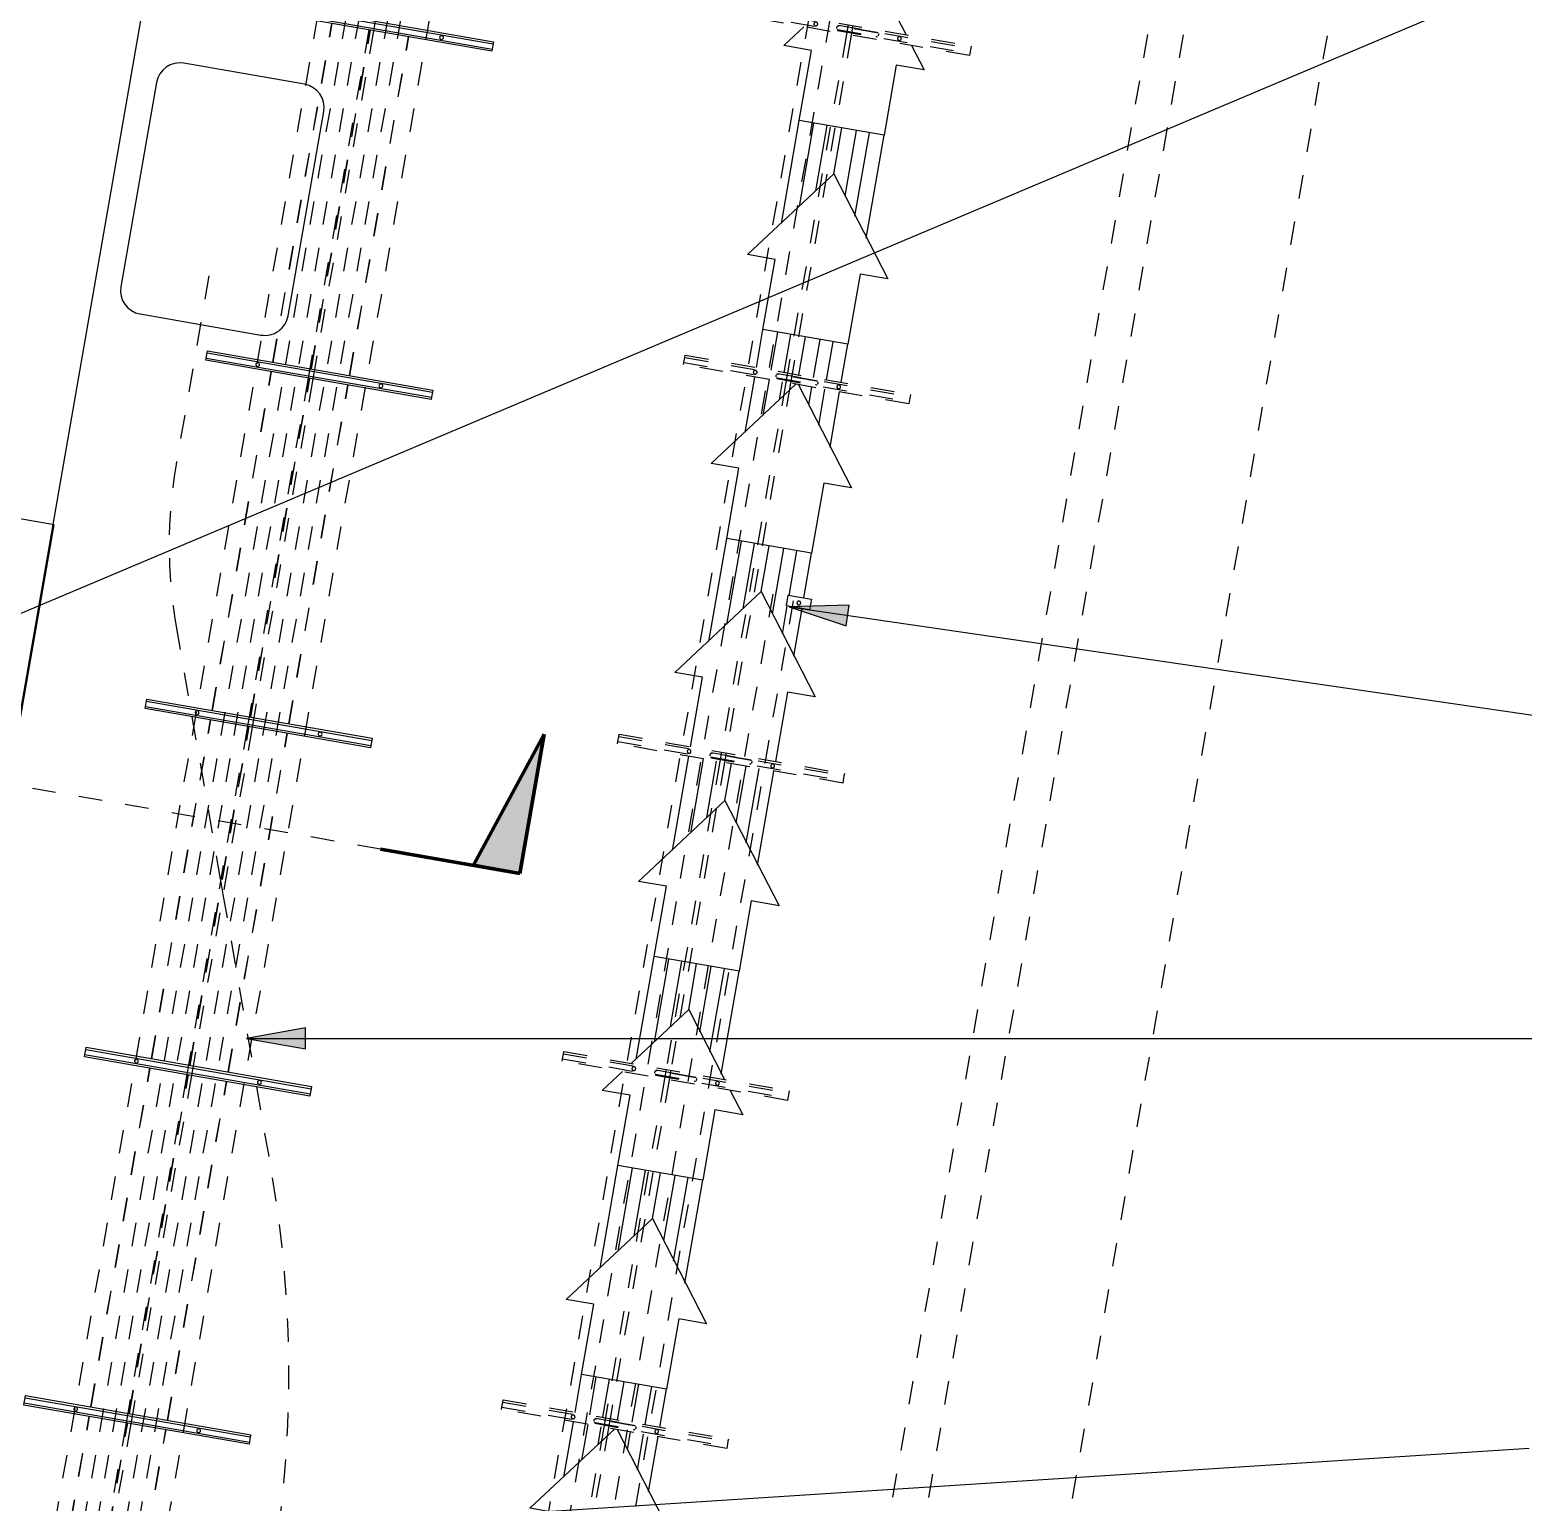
# Model space of a CAD drawing. Header units: metres. Extents: x 2 to 65, y 3 to 557.
# Drawn here: x 47.93 to 54.26, y 516.1 to 522.35 of the extents above; entities that cross this region are included whole.
import ezdxf

# ---------------------------------------------------------------- set-up
doc = ezdxf.new("R2010")
doc.units = ezdxf.units.M
for name, pattern in [('Dash - Tight', [0.0045, 0.003, -0.0015]), ('Dashed', [0.0075, 0.005, -0.0025]), ('Dot_Section Line', [0.02, 0, -0.02]), ('JacobsDash', [0.0045, 0.003, -0.0015])]:
    doc.linetypes.add(name, pattern=pattern)
doc.layers.get('Defpoints').update_dxf_attribs({"color": 41})
for name, color, linetype, lineweight in [('A-ANNO-DIMS', 7, 'Continuous', 9), ('A-DETL', 7, 'Continuous', 13), ('A-GENM', 7, 'Continuous', 35), ('G-ANNO-TEXT', 7, 'Continuous', 9), ('S-BEAM', 7, 'Continuous', 50), ('S-BEAM-HDLN', 7, 'JacobsDash', 18)]:
    doc.layers.add(name, color=color, linetype=linetype, lineweight=lineweight)
doc.layers.add('G-ANNO-SYMB', color=7, linetype='Continuous', lineweight=35, true_color=0x0080ff)
doc.styles.add('Arial Narrow_5', font='ARIALN.TTF', dxfattribs={"height": 0.25})
doc.dimstyles.new('Dimension_Standard_O__mm__2', dxfattribs={"dimscale": 0.3048, "dimtxt": 0.255858, "dimasz": 0.82021, "dimexe": 0.787402, "dimexo": 0.492126, "dimgap": 0.492126, "dimtad": 1, "dimdec": 0, "dimlfac": 1000, "dimzin": 0, "dimdsep": 46, "dimtxsty": 'Arial Narrow_5', "dimsah": 1, "dimcen": 0.09, "dimaunit": 1, "dimadec": 4, "dimazin": 0, "dimtfac": 1, "dimtdec": 4, "dimtix": 1, "dimtmove": 2, "dimatfit": 3, "dimfxl": 1, "dimtvp": 1, "dimtfill": 1, "dimtolj": 1, "dimtzin": 0, "dimlwd": 18, "dimlwe": 18, "dimarcsym": 2})

# ---------------------------------------------------------------- blocks, each defined once
blk = doc.blocks.new('T2DPAA-T2D-C3S-SD-M2D-100010_250_dwg-40816791-DRG-2873251 - SERVICE SUPPORT GENERAL ARRANGEMENT PLAN')
at = {"color": 252, "lineweight": 18, "true_color": 0x888888}
for p, q in [((56.0195, -626.1723), (56.4607, -626.1334)), ((55.4013, -626.2268), (55.5642, -626.2124)), ((56.1091, -626.2279), (56.4662, -626.1964)), ((54.2264, -626.3303), (54.6676, -626.2914)), ((55.1229, -626.2513), (55.3605, -626.2304)), ((55.4068, -626.2898), (55.5697, -626.2755)), ((56.191, -626.2772), (56.4712, -626.2525)), ((57.1772, -626.2538), (56.929, -626.4778)), ((54.316, -626.386), (54.6732, -626.3545)), ((55.2125, -626.3069), (55.366, -626.2934)), ((55.2945, -626.3562), (55.3709, -626.3494)), ((55.4117, -626.3458), (55.5747, -626.3315)), ((53.3299, -626.4093), (53.7336, -626.3738)), ((54.398, -626.4352), (54.6781, -626.4105)), ((55.4172, -626.4089), (55.5802, -626.3945)), ((56.2022, -626.4032), (56.4823, -626.3785)), ((52.4334, -626.4884), (52.8746, -626.4495)), ((53.4195, -626.465), (53.7391, -626.4368)), ((55.3056, -626.4822), (55.3819, -626.4755)), ((55.4227, -626.4719), (55.5858, -626.4575)), ((56.1301, -626.466), (56.4872, -626.4346)), ((51.5368, -626.5674), (51.9781, -626.5285)), ((52.523, -626.544), (52.8801, -626.5125)), ((53.5015, -626.5142), (53.744, -626.4928)), ((54.4091, -626.5613), (54.6892, -626.5366)), ((55.2335, -626.5451), (55.3868, -626.5315)), ((55.4276, -626.5279), (55.5907, -626.5136)), ((56.0516, -626.5365), (56.4928, -626.4976)), ((50.9187, -626.6219), (51.0815, -626.6075)), ((51.6264, -626.623), (51.9836, -626.5915)), ((52.6049, -626.5932), (52.8851, -626.5685)), ((54.5026, -626.6095), (54.6942, -626.5926)), ((55.155, -626.6155), (55.3923, -626.5946)), ((55.4332, -626.591), (55.5963, -626.5766)), ((50.6403, -626.6464), (50.8778, -626.6255)), ((50.9242, -626.6849), (51.0871, -626.6705)), ((51.7084, -626.6722), (51.9886, -626.6476)), ((52.6945, -626.6489), (52.4464, -626.8728)), ((53.5126, -626.6403), (53.755, -626.6189)), ((54.337, -626.6241), (54.4577, -626.6134)), ((54.5081, -626.6725), (54.6997, -626.6556)), ((50.7299, -626.702), (50.8833, -626.6885)), ((50.9291, -626.7409), (51.092, -626.7266)), ((52.6161, -626.7193), (52.8962, -626.6946)), ((53.4405, -626.7031), (53.7599, -626.6749)), ((54.2585, -626.6945), (54.4632, -626.6765)), ((50.8119, -626.7513), (50.8882, -626.7445)), ((50.9346, -626.804), (51.0976, -626.7896)), ((51.7195, -626.7983), (51.9997, -626.7736)), ((52.544, -626.7821), (52.9011, -626.7506)), ((53.362, -626.7735), (53.7655, -626.738)), ((50.9401, -626.867), (51.1031, -626.8526)), ((51.6474, -626.8611), (52.0046, -626.8296)), ((52.4655, -626.8526), (52.9067, -626.8137)), ((50.823, -626.8773), (50.8993, -626.8706)), ((50.945, -626.923), (51.1081, -626.9087)), ((51.5689, -626.9316), (52.0102, -626.8927)), ((50.7509, -626.9401), (50.9042, -626.9266)), ((50.9505, -626.9861), (51.1136, -626.9717)), ((50.6724, -627.0106), (50.9097, -626.9897))]:
    blk.add_line(p, q, dxfattribs=at)
at = {"color": 252, "lineweight": 18, "true_color": 0x888888, "flags": 128}
blk.add_lwpolyline([(53.9913, -623.5186), (53.9129, -622.622), (53.0163, -622.7004), (53.0948, -623.597)], close=True, dxfattribs=at)
for points in [[(56.8908, -626.5122), (56.8045, -626.5901), (56.794, -626.471), (56.4929, -626.4976), (56.4608, -626.1334), (56.7619, -626.1069), (56.7514, -625.9878), (56.8504, -626.0496)], [(56.2806, -626.3328), (55.908, -626.6691), (55.8975, -626.5501), (55.5963, -626.5766), (55.5642, -626.2124), (55.8654, -626.1859), (55.8549, -626.0668), (56.2806, -626.3328), (56.4767, -626.3155)], [(55.3769, -626.4183), (55.0115, -626.7481), (55.001, -626.6291), (54.6998, -626.6556), (54.6677, -626.2914), (54.9689, -626.2649), (54.9584, -626.1458), (55.3759, -626.4067)], [(53.7744, -626.3702), (54.0723, -626.3439), (54.0618, -626.2249), (54.4876, -626.4908), (54.6837, -626.4735)], [(53.5911, -626.5698), (53.2184, -626.9062), (53.2079, -626.7871), (52.9068, -626.8137), (52.8747, -626.4495), (53.1758, -626.4229), (53.1653, -626.3039), (53.5911, -626.5698), (53.7495, -626.5559)], [(52.4082, -626.9073), (52.3219, -626.9852), (52.3114, -626.8661), (52.0102, -626.8927), (51.9781, -626.5285), (52.2793, -626.5019), (52.2688, -626.3829), (52.3677, -626.4447)], [(51.798, -626.7279), (51.4254, -627.0642), (51.4149, -626.9451), (51.1137, -626.9717), (51.0816, -626.6075), (51.3828, -626.581), (51.3723, -626.4619), (51.798, -626.7279), (51.9941, -626.7106)], [(52.4113, -626.4719), (52.6945, -626.6489), (52.8906, -626.6316)], [(50.8943, -626.8134), (50.5288, -627.1432), (50.5183, -627.0242), (50.2172, -627.0507), (50.1851, -626.6865), (50.4862, -626.66), (50.4758, -626.5409), (50.8933, -626.8017)], [(54.4876, -626.4908), (54.1149, -626.8272), (54.1044, -626.7081), (53.8063, -626.7344)]]:
    blk.add_lwpolyline(points, dxfattribs=at)
blk = doc.blocks.new('T2DPAA-T2D-PWC-SD-M2D-100001_ProposedDrainage_rvt-1-DRG-2873251 - SERVICE SUPPORT GENERAL ARRANGEMENT PLAN')
at = {"color": 252, "lineweight": 18, "true_color": 0x888888, "rotation": 75.11694444444437}
blk.add_blockref('T2DPAA-T2D-C3S-SD-M2D-100010_250_dwg-40816791-DRG-2873251 - SERVICE SUPPORT GENERAL ARRANGEMENT PLAN', (-1731.0833, 628.2185), dxfattribs=at)
blk = doc.blocks.new('T2DPAA-T2D-C3S-TT-XRF-100101_dwg-40805445-DRG-2873251 - SERVICE SUPPORT GENERAL ARRANGEMENT PLAN')
at = {"color": 191, "linetype": 'Dashed', "lineweight": 18, "true_color": 0xbf7fff}
for p, q in [((-233.6, -616.5299), (-232.1465, -616.4029)), ((-233.5999, -616.5309), (-232.1464, -616.4038)), ((-235.0943, -616.6605), (-233.6408, -616.5335)), ((-235.0942, -616.6615), (-233.6407, -616.5344)), ((-233.5856, -616.6943), (-232.1321, -616.5672)), ((-233.5855, -616.6952), (-232.132, -616.5682)), ((-236.5886, -616.7911), (-235.1351, -616.6641)), ((-236.5885, -616.7922), (-235.135, -616.6651)), ((-235.0799, -616.8249), (-233.6264, -616.6978)), ((-235.0798, -616.8259), (-233.6263, -616.6988)), ((-233.5712, -616.8586), (-232.1177, -616.7316)), ((-233.5711, -616.8596), (-232.1177, -616.7325)), ((-238.0829, -616.9217), (-236.6294, -616.7947)), ((-238.0828, -616.9229), (-236.6293, -616.7958)), ((-236.5742, -616.9555), (-235.1207, -616.8284)), ((-236.5741, -616.9566), (-235.1206, -616.8295)), ((-235.0655, -616.9892), (-233.6121, -616.8622)), ((-235.0654, -616.9903), (-233.612, -616.8632)), ((-239.5772, -617.0523), (-238.1237, -616.9253)), ((-239.5771, -617.0535), (-238.1236, -616.9264)), ((-238.0685, -617.0861), (-236.615, -616.959)), ((-238.0684, -617.0872), (-236.6149, -616.9601)), ((-236.5598, -617.1198), (-235.1064, -616.9928)), ((-236.5597, -617.1209), (-235.1063, -616.9939)), ((-239.5628, -617.2167), (-238.1093, -617.0896)), ((-239.5627, -617.2179), (-238.1092, -617.0908)), ((-238.0541, -617.2505), (-236.6007, -617.1234)), ((-238.054, -617.2516), (-236.6006, -617.1245)), ((-239.5484, -617.3811), (-238.095, -617.254)), ((-239.5483, -617.3823), (-238.0949, -617.2552))]:
    blk.add_line(p, q, dxfattribs=at)
blk = doc.blocks.new('T2DPAA-T2D-PWC-TT-M2D-100010_ProposedITS_rvt-1-DRG-2873251 - SERVICE SUPPORT GENERAL ARRANGEMENT PLAN')
at = {"color": 191, "linetype": 'Dashed', "lineweight": 18, "true_color": 0xbf7fff, "rotation": 75.11694444444437}
blk.add_blockref('T2DPAA-T2D-C3S-TT-XRF-100101_dwg-40805445-DRG-2873251 - SERVICE SUPPORT GENERAL ARRANGEMENT PLAN', (-1649.5339, 905.0565), dxfattribs=at)
blk = doc.blocks.new('T2DPAA-T2D-C3S-TF-XRF-100102_dwg-40805790-DRG-2873251 - SERVICE SUPPORT GENERAL ARRANGEMENT PLAN')
at = {"lineweight": 18}
for p, q in [((39.8468, -690.9622), (38.9702, -691.0389)), ((40.0005, -691.5711), (39.9551, -691.0531)), ((38.8793, -691.1472), (38.9246, -691.6653)), ((39.0329, -691.7562), (39.9096, -691.6795))]:
    blk.add_line(p, q, dxfattribs=at)
at = {"color": 1, "linetype": 'Dash - Tight', "lineweight": 18, "true_color": 0xff0000}
for p, q in [((39.1106, -691.388), (38.3017, -691.4588)), ((37.6375, -691.6354), (37.3237, -691.7803)), ((37.2842, -691.7986), (36.6434, -692.0944)), ((36.5887, -692.1197), (35.8765, -692.4486)), ((36.6431, -692.0946), (36.589, -692.1196)), ((35.8369, -692.4668), (35.5048, -692.6202))]:
    blk.add_line(p, q, dxfattribs=at)
at = {"lineweight": 18}
for centre, start, end in [((39.8555, -691.0618), 5.00012, 95.00012), ((38.9789, -691.1385), 95.00012, 185.00012), ((39.9008, -691.5798), 275.00012, 5.00012), ((39.0242, -691.6565), 185.00012, 275.00012)]:
    blk.add_arc(centre, 0.1, start, end, dxfattribs=at)
at = {"color": 1, "linetype": 'Dash - Tight', "lineweight": 18, "true_color": 0xff0000}
for centre, radius, start, end in [((38.476, -693.4512), 2, 95.00012, 114.78598), ((33.4087, -688.0808), 5, 275, 294.78598)]:
    blk.add_arc(centre, radius, start, end, dxfattribs=at)
blk = doc.blocks.new('T2DPAA-T2D-PWC-TF-M2D-100101_TrafficSigDesign_rvt-1-DRG-2873251 - SERVICE SUPPORT GENERAL ARRANGEMENT PLAN')
at = {"color": 1, "linetype": 'Dash - Tight', "lineweight": 18, "true_color": 0xff0000, "rotation": 75.11694444444437}
blk.add_blockref('T2DPAA-T2D-C3S-TF-XRF-100102_dwg-40805790-DRG-2873251 - SERVICE SUPPORT GENERAL ARRANGEMENT PLAN', (-1792.1969, 661.0881), dxfattribs=at)
blk = doc.blocks.new('11_GEN_BR08_Type 3 Conduits_Support - 11_Type 2_6x100 Conduits-8968841-DRG-2873251 - SERVICE SUPPORT GENERAL ARRANGEMENT PLAN')
at = {"layer": 'A-GENM', "lineweight": 9}
for p, q in [((-0.485, 0.011), (-0.485, 0.0205)), ((-0.485, 0.0205), (0.485, 0.0205)), ((-0.485, -0.011), (-0.485, 0.011)), ((0.485, 0.011), (-0.485, 0.011)), ((0.485, 0.0205), (0.485, 0.011)), ((0.485, 0.011), (0.485, -0.011)), ((-0.485, -0.0205), (-0.485, -0.011)), ((0.485, -0.011), (-0.485, -0.011)), ((0.485, -0.0205), (-0.485, -0.0205)), ((0.485, -0.011), (0.485, -0.0205))]:
    blk.add_line(p, q, dxfattribs=at)
for centre, start, end in [((-0.265, 0), 90, 270), ((-0.265, 0), 270, 90), ((0.265, 0), 90, 270), ((0.265, 0), 270, 90)]:
    blk.add_arc(centre, 0.008, start, end, dxfattribs=at)
blk = doc.blocks.new('11_GEN_BR08_Lighting Hanger - 11_GEN_1x100 Lighting with Lumainaire-8895538-DRG-2873251 - SERVICE SUPPORT GENERAL ARRANGEMENT PLAN')
at = {"layer": 'A-GENM', "linetype": 'JacobsDash', "lineweight": 9}
for p, q in [((-0.025, -0.05), (-0.025, 0.05)), ((-0.025, 0.05), (0.02, 0.05)), ((0.02, 0.05), (0.02, -0.05)), ((0.02, -0.05), (-0.025, -0.05))]:
    blk.add_line(p, q, dxfattribs=at)
for start, end in [(90, 270), (270, 90)]:
    blk.add_arc((0, 0), 0.008, start, end, dxfattribs=at)
blk = doc.blocks.new('11_GEN_BR08_Utilities_Support - 11_GEN_8x100 COMMS-9336839-DRG-2873251 - SERVICE SUPPORT GENERAL ARRANGEMENT PLAN')
at = {"layer": 'A-GENM', "linetype": 'JacobsDash', "lineweight": 9}
for p, q in [((-0.485, 0.011), (-0.485, 0.0205)), ((-0.485, 0.0205), (0.485, 0.0205)), ((-0.485, -0.011), (-0.485, 0.011)), ((-0.485, 0.011), (0.485, 0.011)), ((0.485, 0.0205), (0.485, 0.011)), ((0.485, 0.011), (0.485, -0.011)), ((-0.485, -0.0205), (-0.485, -0.011)), ((-0.485, -0.011), (0.485, -0.011)), ((0.485, -0.0205), (-0.485, -0.0205)), ((0.485, -0.011), (0.485, -0.0205))]:
    blk.add_line(p, q, dxfattribs=at)
at = {"layer": 'A-GENM', "linetype": 'JacobsDash', "lineweight": 9, "flags": 128}
for points in [[(0.083, 0.008), (0.0829, 0.008), (0.0827, 0.008), (0.0824, 0.008), (0.0819, 0.008), (0.0813, 0.008), (0.0806, 0.008), (0.0798, 0.008), (0.0788, 0.008), (0.0777, 0.008), (0.0764, 0.008), (0.0751, 0.008), (0.0736, 0.008), (0.072, 0.008), (0.0703, 0.008), (0.0685, 0.008), (0.0666, 0.008), (0.0645, 0.008), (0.0624, 0.008), (0.0602, 0.008), (0.0578, 0.008), (0.0554, 0.008), (0.0529, 0.008), (0.0503, 0.008), (0.0476, 0.008), (0.0448, 0.008), (0.042, 0.008), (0.0391, 0.008), (0.0362, 0.008), (0.0331, 0.008), (0.0301, 0.008), (0.027, 0.008), (0.0238, 0.008), (0.0206, 0.008), (0.0174, 0.008), (0.0141, 0.008), (0.0108, 0.008), (0.0075, 0.008), (0.0042, 0.008), (0.0009, 0.008), (-0.0024, 0.008), (-0.0057, 0.008), (-0.009, 0.008), (-0.0123, 0.008), (-0.0156, 0.008), (-0.0189, 0.008), (-0.0221, 0.008), (-0.0253, 0.008), (-0.0284, 0.008), (-0.0315, 0.008), (-0.0345, 0.008), (-0.0375, 0.008), (-0.0405, 0.008), (-0.0433, 0.008), (-0.0461, 0.008), (-0.0488, 0.008), (-0.0515, 0.008), (-0.0541, 0.008), (-0.0565, 0.008), (-0.0589, 0.008), (-0.0612, 0.008), (-0.0634, 0.008), (-0.0655, 0.008), (-0.0675, 0.008), (-0.0694, 0.008), (-0.0711, 0.008), (-0.0728, 0.008), (-0.0743, 0.008), (-0.0757, 0.008), (-0.077, 0.008), (-0.0782, 0.008), (-0.0793, 0.008), (-0.0802, 0.008), (-0.081, 0.008), (-0.0816, 0.008), (-0.0822, 0.008), (-0.0826, 0.008), (-0.0828, 0.008), (-0.083, 0.008), (-0.083, 0.008)], [(-0.083, -0.008), (-0.0829, -0.008), (-0.0827, -0.008), (-0.0824, -0.008), (-0.0819, -0.008), (-0.0813, -0.008), (-0.0806, -0.008), (-0.0798, -0.008), (-0.0788, -0.008), (-0.0777, -0.008), (-0.0764, -0.008), (-0.0751, -0.008), (-0.0736, -0.008), (-0.072, -0.008), (-0.0703, -0.008), (-0.0685, -0.008), (-0.0666, -0.008), (-0.0645, -0.008), (-0.0624, -0.008), (-0.0602, -0.008), (-0.0578, -0.008), (-0.0554, -0.008), (-0.0529, -0.008), (-0.0503, -0.008), (-0.0476, -0.008), (-0.0448, -0.008), (-0.042, -0.008), (-0.0391, -0.008), (-0.0362, -0.008), (-0.0331, -0.008), (-0.0301, -0.008), (-0.027, -0.008), (-0.0238, -0.008), (-0.0206, -0.008), (-0.0174, -0.008), (-0.0141, -0.008), (-0.0108, -0.008), (-0.0075, -0.008), (-0.0042, -0.008), (-0.0009, -0.008), (0.0024, -0.008), (0.0057, -0.008), (0.009, -0.008), (0.0123, -0.008), (0.0156, -0.008), (0.0189, -0.008), (0.0221, -0.008), (0.0253, -0.008), (0.0284, -0.008), (0.0315, -0.008), (0.0345, -0.008), (0.0375, -0.008), (0.0405, -0.008), (0.0433, -0.008), (0.0461, -0.008), (0.0488, -0.008), (0.0515, -0.008), (0.0541, -0.008), (0.0565, -0.008), (0.0589, -0.008), (0.0612, -0.008), (0.0634, -0.008), (0.0655, -0.008), (0.0675, -0.008), (0.0694, -0.008), (0.0711, -0.008), (0.0728, -0.008), (0.0743, -0.008), (0.0757, -0.008), (0.077, -0.008), (0.0782, -0.008), (0.0793, -0.008), (0.0802, -0.008), (0.081, -0.008), (0.0816, -0.008), (0.0822, -0.008), (0.0826, -0.008), (0.0828, -0.008), (0.083, -0.008), (0.083, -0.008)]]:
    blk.add_lwpolyline(points, dxfattribs=at)
at = {"layer": 'A-GENM', "linetype": 'JacobsDash', "lineweight": 9}
for centre, start, end in [((-0.18, 0), 90, 270), ((-0.18, 0), 270, 90), ((-0.083, 0), 150, 180), ((-0.083, 0), 180, 210), ((-0.083, 0), 75, 135), ((0.083, 0), 60, 99.61192), ((0.083, 0), 0, 30), ((0.083, 0), 330, 0), ((0.18, 0), 90, 270), ((0.18, 0), 270, 90), ((-0.083, 0), 240, 279.61192), ((0.083, 0), 255, 300)]:
    blk.add_arc(centre, 0.008, start, end, dxfattribs=at)
blk = doc.blocks.new('11_GEN_BR08_Utilities_Support - 11_GEN_8x100 COMMS-9336810-DRG-2873251 - SERVICE SUPPORT GENERAL ARRANGEMENT PLAN')
at = {"layer": 'A-GENM', "linetype": 'JacobsDash', "lineweight": 9}
for p, q in [((-0.485, 0.011), (-0.485, 0.0205)), ((-0.485, 0.0205), (0.485, 0.0205)), ((-0.485, -0.011), (-0.485, 0.011)), ((-0.485, 0.011), (0.485, 0.011)), ((0.485, 0.0205), (0.485, 0.011)), ((0.485, 0.011), (0.485, -0.011)), ((-0.485, -0.0205), (-0.485, -0.011)), ((-0.485, -0.011), (0.485, -0.011)), ((0.485, -0.0205), (-0.485, -0.0205)), ((0.485, -0.011), (0.485, -0.0205))]:
    blk.add_line(p, q, dxfattribs=at)
at = {"layer": 'A-GENM', "linetype": 'JacobsDash', "lineweight": 9, "flags": 128}
for points in [[(0.083, 0.008), (0.0829, 0.008), (0.0827, 0.008), (0.0824, 0.008), (0.0819, 0.008), (0.0813, 0.008), (0.0806, 0.008), (0.0798, 0.008), (0.0788, 0.008), (0.0777, 0.008), (0.0764, 0.008), (0.0751, 0.008), (0.0736, 0.008), (0.072, 0.008), (0.0703, 0.008), (0.0685, 0.008), (0.0666, 0.008), (0.0645, 0.008), (0.0624, 0.008), (0.0602, 0.008), (0.0578, 0.008), (0.0554, 0.008), (0.0529, 0.008), (0.0503, 0.008), (0.0476, 0.008), (0.0448, 0.008), (0.042, 0.008), (0.0391, 0.008), (0.0362, 0.008), (0.0331, 0.008), (0.0301, 0.008), (0.027, 0.008), (0.0238, 0.008), (0.0206, 0.008), (0.0174, 0.008), (0.0141, 0.008), (0.0108, 0.008), (0.0075, 0.008), (0.0042, 0.008), (0.0009, 0.008), (-0.0024, 0.008), (-0.0057, 0.008), (-0.009, 0.008), (-0.0123, 0.008), (-0.0156, 0.008), (-0.0189, 0.008), (-0.0221, 0.008), (-0.0253, 0.008), (-0.0284, 0.008), (-0.0315, 0.008), (-0.0345, 0.008), (-0.0375, 0.008), (-0.0405, 0.008), (-0.0433, 0.008), (-0.0461, 0.008), (-0.0488, 0.008), (-0.0515, 0.008), (-0.0541, 0.008), (-0.0565, 0.008), (-0.0589, 0.008), (-0.0612, 0.008), (-0.0634, 0.008), (-0.0655, 0.008), (-0.0675, 0.008), (-0.0694, 0.008), (-0.0711, 0.008), (-0.0728, 0.008), (-0.0743, 0.008), (-0.0757, 0.008), (-0.077, 0.008), (-0.0782, 0.008), (-0.0793, 0.008), (-0.0802, 0.008), (-0.081, 0.008), (-0.0816, 0.008), (-0.0822, 0.008), (-0.0826, 0.008), (-0.0828, 0.008), (-0.083, 0.008), (-0.083, 0.008)], [(-0.083, -0.008), (-0.0829, -0.008), (-0.0827, -0.008), (-0.0824, -0.008), (-0.0819, -0.008), (-0.0813, -0.008), (-0.0806, -0.008), (-0.0798, -0.008), (-0.0788, -0.008), (-0.0777, -0.008), (-0.0764, -0.008), (-0.0751, -0.008), (-0.0736, -0.008), (-0.072, -0.008), (-0.0703, -0.008), (-0.0685, -0.008), (-0.0666, -0.008), (-0.0645, -0.008), (-0.0624, -0.008), (-0.0602, -0.008), (-0.0578, -0.008), (-0.0554, -0.008), (-0.0529, -0.008), (-0.0503, -0.008), (-0.0476, -0.008), (-0.0448, -0.008), (-0.042, -0.008), (-0.0391, -0.008), (-0.0362, -0.008), (-0.0331, -0.008), (-0.0301, -0.008), (-0.027, -0.008), (-0.0238, -0.008), (-0.0206, -0.008), (-0.0174, -0.008), (-0.0141, -0.008), (-0.0108, -0.008), (-0.0075, -0.008), (-0.0042, -0.008), (-0.0009, -0.008), (0.0024, -0.008), (0.0057, -0.008), (0.009, -0.008), (0.0123, -0.008), (0.0156, -0.008), (0.0189, -0.008), (0.0221, -0.008), (0.0253, -0.008), (0.0284, -0.008), (0.0315, -0.008), (0.0345, -0.008), (0.0375, -0.008), (0.0405, -0.008), (0.0433, -0.008), (0.0461, -0.008), (0.0488, -0.008), (0.0515, -0.008), (0.0541, -0.008), (0.0565, -0.008), (0.0589, -0.008), (0.0612, -0.008), (0.0634, -0.008), (0.0655, -0.008), (0.0675, -0.008), (0.0694, -0.008), (0.0711, -0.008), (0.0728, -0.008), (0.0743, -0.008), (0.0757, -0.008), (0.077, -0.008), (0.0782, -0.008), (0.0793, -0.008), (0.0802, -0.008), (0.081, -0.008), (0.0816, -0.008), (0.0822, -0.008), (0.0826, -0.008), (0.0828, -0.008), (0.083, -0.008), (0.083, -0.008)]]:
    blk.add_lwpolyline(points, dxfattribs=at)
at = {"layer": 'A-GENM', "linetype": 'JacobsDash', "lineweight": 9}
for centre, start, end in [((-0.18, 0), 90, 270), ((-0.18, 0), 270, 90), ((-0.083, 0), 150, 180), ((-0.083, 0), 180, 210), ((-0.083, 0), 75, 135), ((0.083, 0), 60, 99.61192), ((0.083, 0), 0, 30), ((0.083, 0), 330, 0), ((0.18, 0), 90, 270), ((0.18, 0), 270, 90), ((-0.083, 0), 240, 279.61192), ((0.083, 0), 255, 300)]:
    blk.add_arc(centre, 0.008, start, end, dxfattribs=at)
blk = doc.blocks.new('11_GEN_BR08_Utilities_Support - 11_GEN_8x100 COMMS-9336786-DRG-2873251 - SERVICE SUPPORT GENERAL ARRANGEMENT PLAN')
at = {"layer": 'A-GENM', "linetype": 'JacobsDash', "lineweight": 9}
for p, q in [((-0.485, 0.011), (-0.485, 0.0205)), ((-0.485, 0.0205), (0.485, 0.0205)), ((-0.485, -0.011), (-0.485, 0.011)), ((-0.485, 0.011), (0.485, 0.011)), ((0.485, 0.0205), (0.485, 0.011)), ((0.485, 0.011), (0.485, -0.011)), ((-0.485, -0.0205), (-0.485, -0.011)), ((-0.485, -0.011), (0.485, -0.011)), ((0.485, -0.0205), (-0.485, -0.0205)), ((0.485, -0.011), (0.485, -0.0205))]:
    blk.add_line(p, q, dxfattribs=at)
at = {"layer": 'A-GENM', "linetype": 'JacobsDash', "lineweight": 9, "flags": 128}
for points in [[(0.083, 0.008), (0.0829, 0.008), (0.0827, 0.008), (0.0824, 0.008), (0.0819, 0.008), (0.0813, 0.008), (0.0806, 0.008), (0.0798, 0.008), (0.0788, 0.008), (0.0777, 0.008), (0.0764, 0.008), (0.0751, 0.008), (0.0736, 0.008), (0.072, 0.008), (0.0703, 0.008), (0.0685, 0.008), (0.0666, 0.008), (0.0645, 0.008), (0.0624, 0.008), (0.0602, 0.008), (0.0578, 0.008), (0.0554, 0.008), (0.0529, 0.008), (0.0503, 0.008), (0.0476, 0.008), (0.0448, 0.008), (0.042, 0.008), (0.0391, 0.008), (0.0362, 0.008), (0.0331, 0.008), (0.0301, 0.008), (0.027, 0.008), (0.0238, 0.008), (0.0206, 0.008), (0.0174, 0.008), (0.0141, 0.008), (0.0108, 0.008), (0.0075, 0.008), (0.0042, 0.008), (0.0009, 0.008), (-0.0024, 0.008), (-0.0057, 0.008), (-0.009, 0.008), (-0.0123, 0.008), (-0.0156, 0.008), (-0.0189, 0.008), (-0.0221, 0.008), (-0.0253, 0.008), (-0.0284, 0.008), (-0.0315, 0.008), (-0.0345, 0.008), (-0.0375, 0.008), (-0.0405, 0.008), (-0.0433, 0.008), (-0.0461, 0.008), (-0.0488, 0.008), (-0.0515, 0.008), (-0.0541, 0.008), (-0.0565, 0.008), (-0.0589, 0.008), (-0.0612, 0.008), (-0.0634, 0.008), (-0.0655, 0.008), (-0.0675, 0.008), (-0.0694, 0.008), (-0.0711, 0.008), (-0.0728, 0.008), (-0.0743, 0.008), (-0.0757, 0.008), (-0.077, 0.008), (-0.0782, 0.008), (-0.0793, 0.008), (-0.0802, 0.008), (-0.081, 0.008), (-0.0816, 0.008), (-0.0822, 0.008), (-0.0826, 0.008), (-0.0828, 0.008), (-0.083, 0.008), (-0.083, 0.008)], [(-0.083, -0.008), (-0.0829, -0.008), (-0.0827, -0.008), (-0.0824, -0.008), (-0.0819, -0.008), (-0.0813, -0.008), (-0.0806, -0.008), (-0.0798, -0.008), (-0.0788, -0.008), (-0.0777, -0.008), (-0.0764, -0.008), (-0.0751, -0.008), (-0.0736, -0.008), (-0.072, -0.008), (-0.0703, -0.008), (-0.0685, -0.008), (-0.0666, -0.008), (-0.0645, -0.008), (-0.0624, -0.008), (-0.0602, -0.008), (-0.0578, -0.008), (-0.0554, -0.008), (-0.0529, -0.008), (-0.0503, -0.008), (-0.0476, -0.008), (-0.0448, -0.008), (-0.042, -0.008), (-0.0391, -0.008), (-0.0362, -0.008), (-0.0331, -0.008), (-0.0301, -0.008), (-0.027, -0.008), (-0.0238, -0.008), (-0.0206, -0.008), (-0.0174, -0.008), (-0.0141, -0.008), (-0.0108, -0.008), (-0.0075, -0.008), (-0.0042, -0.008), (-0.0009, -0.008), (0.0024, -0.008), (0.0057, -0.008), (0.009, -0.008), (0.0123, -0.008), (0.0156, -0.008), (0.0189, -0.008), (0.0221, -0.008), (0.0253, -0.008), (0.0284, -0.008), (0.0315, -0.008), (0.0345, -0.008), (0.0375, -0.008), (0.0405, -0.008), (0.0433, -0.008), (0.0461, -0.008), (0.0488, -0.008), (0.0515, -0.008), (0.0541, -0.008), (0.0565, -0.008), (0.0589, -0.008), (0.0612, -0.008), (0.0634, -0.008), (0.0655, -0.008), (0.0675, -0.008), (0.0694, -0.008), (0.0711, -0.008), (0.0728, -0.008), (0.0743, -0.008), (0.0757, -0.008), (0.077, -0.008), (0.0782, -0.008), (0.0793, -0.008), (0.0802, -0.008), (0.081, -0.008), (0.0816, -0.008), (0.0822, -0.008), (0.0826, -0.008), (0.0828, -0.008), (0.083, -0.008), (0.083, -0.008)]]:
    blk.add_lwpolyline(points, dxfattribs=at)
at = {"layer": 'A-GENM', "linetype": 'JacobsDash', "lineweight": 9}
for centre, start, end in [((-0.18, 0), 90, 270), ((-0.18, 0), 270, 90), ((-0.083, 0), 150, 180), ((-0.083, 0), 180, 210), ((-0.083, 0), 75, 135), ((0.083, 0), 60, 99.61192), ((0.083, 0), 0, 30), ((0.083, 0), 330, 0), ((0.18, 0), 90, 270), ((0.18, 0), 270, 90), ((-0.083, 0), 240, 279.61192), ((0.083, 0), 255, 300)]:
    blk.add_arc(centre, 0.008, start, end, dxfattribs=at)
blk = doc.blocks.new('11_GEN_BR08_Utilities_Support - 11_GEN_8x100 COMMS-9336757-DRG-2873251 - SERVICE SUPPORT GENERAL ARRANGEMENT PLAN')
at = {"layer": 'A-GENM', "linetype": 'JacobsDash', "lineweight": 9}
for p, q in [((-0.485, 0.011), (-0.485, 0.0205)), ((-0.485, 0.0205), (0.485, 0.0205)), ((-0.485, -0.011), (-0.485, 0.011)), ((-0.485, 0.011), (0.485, 0.011)), ((0.485, 0.0205), (0.485, 0.011)), ((0.485, 0.011), (0.485, -0.011)), ((-0.485, -0.0205), (-0.485, -0.011)), ((-0.485, -0.011), (0.485, -0.011)), ((0.485, -0.0205), (-0.485, -0.0205)), ((0.485, -0.011), (0.485, -0.0205))]:
    blk.add_line(p, q, dxfattribs=at)
at = {"layer": 'A-GENM', "linetype": 'JacobsDash', "lineweight": 9, "flags": 128}
for points in [[(0.083, 0.008), (0.0829, 0.008), (0.0827, 0.008), (0.0824, 0.008), (0.0819, 0.008), (0.0813, 0.008), (0.0806, 0.008), (0.0798, 0.008), (0.0788, 0.008), (0.0777, 0.008), (0.0764, 0.008), (0.0751, 0.008), (0.0736, 0.008), (0.072, 0.008), (0.0703, 0.008), (0.0685, 0.008), (0.0666, 0.008), (0.0645, 0.008), (0.0624, 0.008), (0.0602, 0.008), (0.0578, 0.008), (0.0554, 0.008), (0.0529, 0.008), (0.0503, 0.008), (0.0476, 0.008), (0.0448, 0.008), (0.042, 0.008), (0.0391, 0.008), (0.0362, 0.008), (0.0331, 0.008), (0.0301, 0.008), (0.027, 0.008), (0.0238, 0.008), (0.0206, 0.008), (0.0174, 0.008), (0.0141, 0.008), (0.0108, 0.008), (0.0075, 0.008), (0.0042, 0.008), (0.0009, 0.008), (-0.0024, 0.008), (-0.0057, 0.008), (-0.009, 0.008), (-0.0123, 0.008), (-0.0156, 0.008), (-0.0189, 0.008), (-0.0221, 0.008), (-0.0253, 0.008), (-0.0284, 0.008), (-0.0315, 0.008), (-0.0345, 0.008), (-0.0375, 0.008), (-0.0405, 0.008), (-0.0433, 0.008), (-0.0461, 0.008), (-0.0488, 0.008), (-0.0515, 0.008), (-0.0541, 0.008), (-0.0565, 0.008), (-0.0589, 0.008), (-0.0612, 0.008), (-0.0634, 0.008), (-0.0655, 0.008), (-0.0675, 0.008), (-0.0694, 0.008), (-0.0711, 0.008), (-0.0728, 0.008), (-0.0743, 0.008), (-0.0757, 0.008), (-0.077, 0.008), (-0.0782, 0.008), (-0.0793, 0.008), (-0.0802, 0.008), (-0.081, 0.008), (-0.0816, 0.008), (-0.0822, 0.008), (-0.0826, 0.008), (-0.0828, 0.008), (-0.083, 0.008), (-0.083, 0.008)], [(-0.083, -0.008), (-0.0829, -0.008), (-0.0827, -0.008), (-0.0824, -0.008), (-0.0819, -0.008), (-0.0813, -0.008), (-0.0806, -0.008), (-0.0798, -0.008), (-0.0788, -0.008), (-0.0777, -0.008), (-0.0764, -0.008), (-0.0751, -0.008), (-0.0736, -0.008), (-0.072, -0.008), (-0.0703, -0.008), (-0.0685, -0.008), (-0.0666, -0.008), (-0.0645, -0.008), (-0.0624, -0.008), (-0.0602, -0.008), (-0.0578, -0.008), (-0.0554, -0.008), (-0.0529, -0.008), (-0.0503, -0.008), (-0.0476, -0.008), (-0.0448, -0.008), (-0.042, -0.008), (-0.0391, -0.008), (-0.0362, -0.008), (-0.0331, -0.008), (-0.0301, -0.008), (-0.027, -0.008), (-0.0238, -0.008), (-0.0206, -0.008), (-0.0174, -0.008), (-0.0141, -0.008), (-0.0108, -0.008), (-0.0075, -0.008), (-0.0042, -0.008), (-0.0009, -0.008), (0.0024, -0.008), (0.0057, -0.008), (0.009, -0.008), (0.0123, -0.008), (0.0156, -0.008), (0.0189, -0.008), (0.0221, -0.008), (0.0253, -0.008), (0.0284, -0.008), (0.0315, -0.008), (0.0345, -0.008), (0.0375, -0.008), (0.0405, -0.008), (0.0433, -0.008), (0.0461, -0.008), (0.0488, -0.008), (0.0515, -0.008), (0.0541, -0.008), (0.0565, -0.008), (0.0589, -0.008), (0.0612, -0.008), (0.0634, -0.008), (0.0655, -0.008), (0.0675, -0.008), (0.0694, -0.008), (0.0711, -0.008), (0.0728, -0.008), (0.0743, -0.008), (0.0757, -0.008), (0.077, -0.008), (0.0782, -0.008), (0.0793, -0.008), (0.0802, -0.008), (0.081, -0.008), (0.0816, -0.008), (0.0822, -0.008), (0.0826, -0.008), (0.0828, -0.008), (0.083, -0.008), (0.083, -0.008)]]:
    blk.add_lwpolyline(points, dxfattribs=at)
at = {"layer": 'A-GENM', "linetype": 'JacobsDash', "lineweight": 9}
for centre, start, end in [((-0.18, 0), 90, 270), ((-0.18, 0), 270, 90), ((-0.083, 0), 150, 180), ((-0.083, 0), 180, 210), ((-0.083, 0), 75, 135), ((0.083, 0), 60, 99.61192), ((0.083, 0), 0, 30), ((0.083, 0), 330, 0), ((0.18, 0), 90, 270), ((0.18, 0), 270, 90), ((-0.083, 0), 240, 279.61192), ((0.083, 0), 255, 300)]:
    blk.add_arc(centre, 0.008, start, end, dxfattribs=at)
blk = doc.blocks.new('11_GEN_BR08_Utilities_Support - 11_GEN_8x100 COMMS-9336731-DRG-2873251 - SERVICE SUPPORT GENERAL ARRANGEMENT PLAN')
at = {"layer": 'A-GENM', "linetype": 'JacobsDash', "lineweight": 9}
for p, q in [((-0.485, 0.011), (-0.485, 0.0205)), ((-0.485, 0.0205), (0.485, 0.0205)), ((-0.485, -0.011), (-0.485, 0.011)), ((-0.485, 0.011), (0.485, 0.011)), ((0.485, 0.0205), (0.485, 0.011)), ((0.485, 0.011), (0.485, -0.011)), ((-0.485, -0.0205), (-0.485, -0.011)), ((-0.485, -0.011), (0.485, -0.011)), ((0.485, -0.0205), (-0.485, -0.0205)), ((0.485, -0.011), (0.485, -0.0205))]:
    blk.add_line(p, q, dxfattribs=at)
at = {"layer": 'A-GENM', "linetype": 'JacobsDash', "lineweight": 9, "flags": 128}
for points in [[(0.083, 0.008), (0.0829, 0.008), (0.0827, 0.008), (0.0824, 0.008), (0.0819, 0.008), (0.0813, 0.008), (0.0806, 0.008), (0.0798, 0.008), (0.0788, 0.008), (0.0777, 0.008), (0.0764, 0.008), (0.0751, 0.008), (0.0736, 0.008), (0.072, 0.008), (0.0703, 0.008), (0.0685, 0.008), (0.0666, 0.008), (0.0645, 0.008), (0.0624, 0.008), (0.0602, 0.008), (0.0578, 0.008), (0.0554, 0.008), (0.0529, 0.008), (0.0503, 0.008), (0.0476, 0.008), (0.0448, 0.008), (0.042, 0.008), (0.0391, 0.008), (0.0362, 0.008), (0.0331, 0.008), (0.0301, 0.008), (0.027, 0.008), (0.0238, 0.008), (0.0206, 0.008), (0.0174, 0.008), (0.0141, 0.008), (0.0108, 0.008), (0.0075, 0.008), (0.0042, 0.008), (0.0009, 0.008), (-0.0024, 0.008), (-0.0057, 0.008), (-0.009, 0.008), (-0.0123, 0.008), (-0.0156, 0.008), (-0.0189, 0.008), (-0.0221, 0.008), (-0.0253, 0.008), (-0.0284, 0.008), (-0.0315, 0.008), (-0.0345, 0.008), (-0.0375, 0.008), (-0.0405, 0.008), (-0.0433, 0.008), (-0.0461, 0.008), (-0.0488, 0.008), (-0.0515, 0.008), (-0.0541, 0.008), (-0.0565, 0.008), (-0.0589, 0.008), (-0.0612, 0.008), (-0.0634, 0.008), (-0.0655, 0.008), (-0.0675, 0.008), (-0.0694, 0.008), (-0.0711, 0.008), (-0.0728, 0.008), (-0.0743, 0.008), (-0.0757, 0.008), (-0.077, 0.008), (-0.0782, 0.008), (-0.0793, 0.008), (-0.0802, 0.008), (-0.081, 0.008), (-0.0816, 0.008), (-0.0822, 0.008), (-0.0826, 0.008), (-0.0828, 0.008), (-0.083, 0.008), (-0.083, 0.008)], [(-0.083, -0.008), (-0.0829, -0.008), (-0.0827, -0.008), (-0.0824, -0.008), (-0.0819, -0.008), (-0.0813, -0.008), (-0.0806, -0.008), (-0.0798, -0.008), (-0.0788, -0.008), (-0.0777, -0.008), (-0.0764, -0.008), (-0.0751, -0.008), (-0.0736, -0.008), (-0.072, -0.008), (-0.0703, -0.008), (-0.0685, -0.008), (-0.0666, -0.008), (-0.0645, -0.008), (-0.0624, -0.008), (-0.0602, -0.008), (-0.0578, -0.008), (-0.0554, -0.008), (-0.0529, -0.008), (-0.0503, -0.008), (-0.0476, -0.008), (-0.0448, -0.008), (-0.042, -0.008), (-0.0391, -0.008), (-0.0362, -0.008), (-0.0331, -0.008), (-0.0301, -0.008), (-0.027, -0.008), (-0.0238, -0.008), (-0.0206, -0.008), (-0.0174, -0.008), (-0.0141, -0.008), (-0.0108, -0.008), (-0.0075, -0.008), (-0.0042, -0.008), (-0.0009, -0.008), (0.0024, -0.008), (0.0057, -0.008), (0.009, -0.008), (0.0123, -0.008), (0.0156, -0.008), (0.0189, -0.008), (0.0221, -0.008), (0.0253, -0.008), (0.0284, -0.008), (0.0315, -0.008), (0.0345, -0.008), (0.0375, -0.008), (0.0405, -0.008), (0.0433, -0.008), (0.0461, -0.008), (0.0488, -0.008), (0.0515, -0.008), (0.0541, -0.008), (0.0565, -0.008), (0.0589, -0.008), (0.0612, -0.008), (0.0634, -0.008), (0.0655, -0.008), (0.0675, -0.008), (0.0694, -0.008), (0.0711, -0.008), (0.0728, -0.008), (0.0743, -0.008), (0.0757, -0.008), (0.077, -0.008), (0.0782, -0.008), (0.0793, -0.008), (0.0802, -0.008), (0.081, -0.008), (0.0816, -0.008), (0.0822, -0.008), (0.0826, -0.008), (0.0828, -0.008), (0.083, -0.008), (0.083, -0.008)]]:
    blk.add_lwpolyline(points, dxfattribs=at)
at = {"layer": 'A-GENM', "linetype": 'JacobsDash', "lineweight": 9}
for centre, start, end in [((-0.18, 0), 90, 270), ((-0.18, 0), 270, 90), ((-0.083, 0), 150, 180), ((-0.083, 0), 180, 210), ((-0.083, 0), 75, 135), ((0.083, 0), 60, 99.61192), ((0.083, 0), 0, 30), ((0.083, 0), 330, 0), ((0.18, 0), 90, 270), ((0.18, 0), 270, 90), ((-0.083, 0), 240, 279.61192), ((0.083, 0), 255, 300)]:
    blk.add_arc(centre, 0.008, start, end, dxfattribs=at)
blk = doc.blocks.new('06_SFR_GCT_Girder_SuperT_BR08Edge_CS - Super T - 1815-6539906-DRG-2873251 - SERVICE SUPPORT GENERAL ARRANGEMENT PLAN')
at = {"layer": 'S-BEAM', "color": 252, "linetype": 'JacobsDash', "lineweight": 9, "true_color": 0x888888}
for p, q in [((-1113.2801, 522.3496), (-1113.5305, 520.9123)), ((-1113.5375, 520.8719), (-1113.7879, 519.4345)), ((-1113.795, 519.3941), (-1114.0454, 517.9568)), ((-1114.0524, 517.9164), (-1114.3028, 516.479)), ((-1114.3099, 516.4386), (-1114.5603, 515.0013))]:
    blk.add_line(p, q, dxfattribs=at)
at = {"layer": 'S-BEAM-HDLN', "color": 252, "lineweight": 9, "true_color": 0x888888}
for p, q in [((-1113.5305, 520.9122), (-1113.5375, 520.8719)), ((-1113.7879, 519.4345), (-1113.795, 519.3942)), ((-1114.0454, 517.9567), (-1114.0524, 517.9164)), ((-1114.3028, 516.479), (-1114.3099, 516.4387))]:
    blk.add_line(p, q, dxfattribs=at)
blk = doc.blocks.new('06_SFR_GCT_Girder_SuperT_BR08Edge_CS - Super T - 1815-6271143-DRG-2873251 - SERVICE SUPPORT GENERAL ARRANGEMENT PLAN')
at = {"layer": 'S-BEAM', "color": 252, "linetype": 'JacobsDash', "lineweight": 9, "true_color": 0x888888}
for p, q in [((-1113.2601, 522.3461), (-1113.5105, 520.9088)), ((-1111.2533, 522.3311), (-1111.5037, 520.8938)), ((-1113.5175, 520.8684), (-1113.768, 519.431)), ((-1111.5107, 520.8534), (-1111.784, 519.2848)), ((-1113.775, 519.3906), (-1114.0254, 517.9533)), ((-1111.791, 519.2445), (-1112.0186, 517.9383)), ((-1114.0324, 517.9129), (-1114.2829, 516.4755)), ((-1112.0256, 517.8979), (-1112.276, 516.4606)), ((-1114.2899, 516.4352), (-1114.5403, 514.9978)), ((-1112.2831, 516.4202), (-1112.5335, 514.9828))]:
    blk.add_line(p, q, dxfattribs=at)
at = {"layer": 'S-BEAM-HDLN', "color": 252, "lineweight": 9, "true_color": 0x888888}
for p, q in [((-1113.2529, 522.3873), (-1113.2601, 522.3462)), ((-1111.2463, 522.3715), (-1111.2533, 522.3312)), ((-1113.5105, 520.9087), (-1113.5175, 520.8684)), ((-1111.5037, 520.8937), (-1111.5107, 520.8534)), ((-1113.768, 519.431), (-1113.775, 519.3907)), ((-1111.784, 519.2848), (-1111.791, 519.2445)), ((-1114.0254, 517.9532), (-1114.0324, 517.9129)), ((-1112.0186, 517.9383), (-1112.0256, 517.898)), ((-1114.2829, 516.4755), (-1114.2899, 516.4352)), ((-1112.2761, 516.4605), (-1112.2831, 516.4202))]:
    blk.add_line(p, q, dxfattribs=at)
blk = doc.blocks.new('06_SFR_GCT_Girder_SuperT_BR08Edge_CS - Super T - 1815-6255747-DRG-2873251 - SERVICE SUPPORT GENERAL ARRANGEMENT PLAN')
at = {"layer": 'S-BEAM', "color": 252, "linetype": 'JacobsDash', "lineweight": 9, "true_color": 0x888888}
for p, q in [((-1105.3354, 544.5889), (-1111.5078, 509.1606)), ((-1111.2334, 522.3277), (-1111.4838, 520.8903)), ((-1111.4908, 520.8499), (-1111.7641, 519.2814)), ((-1111.7711, 519.241), (-1111.9987, 517.9348)), ((-1112.0057, 517.8944), (-1112.2561, 516.4571)), ((-1112.2632, 516.4167), (-1112.5136, 514.9794))]:
    blk.add_line(p, q, dxfattribs=at)
at = {"layer": 'S-BEAM-HDLN', "color": 252, "lineweight": 9, "true_color": 0x888888}
for p, q in [((-1111.2263, 522.368), (-1111.2334, 522.3277)), ((-1111.4838, 520.8903), (-1111.4908, 520.85)), ((-1111.7641, 519.2813), (-1111.7711, 519.241)), ((-1111.9987, 517.9348), (-1112.0057, 517.8945)), ((-1112.2562, 516.457), (-1112.2632, 516.4168))]:
    blk.add_line(p, q, dxfattribs=at)
blk = doc.blocks.new('DIMBLOCK17-DRG-2873251 - SERVICE SUPPORT GENERAL ARRANGEMENT PLAN')
at = {"layer": 'A-ANNO-DIMS', "color": 0, "lineweight": 18, "transparency": 16777216}
for p, q in [((52.4175, 543.3015), (51.8174, 543.4061)), ((52.0109, 543.1186), (49.0848, 526.3229)), ((46.4081, 510.9588), (48.6603, 523.8862)), ((46.7289, 510.6492), (46.1288, 510.7537))]:
    blk.add_line(p, q, dxfattribs=at)
at = {"layer": 'A-ANNO-DIMS', "color": 0, "transparency": 16777216}
for points in [[(51.9699, 543.1258), (52.052, 543.1115), (52.0538, 543.3649)], [(46.3671, 510.966), (46.4492, 510.9517), (46.3652, 510.7125)]]:
    blk.add_solid(points, dxfattribs=at)
at = {"layer": 'Defpoints', "color": 0, "transparency": 16777216}
for p in [(52.5652, 543.2758), (46.3652, 510.7125), (46.8766, 510.6234)]:
    blk.add_point(p, dxfattribs=at)
at = {"layer": 'A-ANNO-DIMS', "color": 0, "lineweight": 18, "transparency": 16777216, "insert": (48.1802, 523.887), "char_height": 0.25, "width": 2.636553, "attachment_point": 1, "rotation": 80.11728, "line_spacing_factor": 0.974696, "style": 'Arial Narrow_5', "bg_fill": 3, "box_fill_scale": 1.1, "bg_fill_color": 256, "bg_fill_true_color": 13158600, "bg_fill_transparency": 0}
blk.add_mtext('\\A1;2000 MAX CTRS', dxfattribs=at)
blk = doc.blocks.new('Drafting View - sectionTail-4870194-DRG-2873251 - SERVICE SUPPORT GENERAL ARRANGEMENT PLAN')
at = {"layer": 'G-ANNO-SYMB', "lineweight": 9}
blk.add_hatch(color=7, dxfattribs=at).paths.add_polyline_path([(-0.006, 0.006), (-0.004, 0), (-0.006, 0)])
at = {"layer": 'G-ANNO-SYMB', "color": 7, "lineweight": 50}
for p, q in [((-0.006, 0.006), (-0.006, 0)), ((-0.004, 0), (-0.006, 0.006)), ((-0.006, 0), (-0.004, 0)), ((-0.006, 0), (0, 0))]:
    blk.add_line(p, q, dxfattribs=at)

msp = doc.modelspace()

# ---------------------------------------------------------------- hatches: boundary and pattern name
at = {"layer": 'G-ANNO-TEXT'}
for points in [[(51.1505, 519.9009), (51.3915, 519.8213), (51.4042, 519.9086)], [(48.8476, 518.0701), (49.0976, 518.026), (49.0976, 518.1142)]]:
    msp.add_hatch(color=256, dxfattribs=at).paths.add_polyline_path(points)

# ---------------------------------------------------------------- linework, layer by layer
at = {"layer": 'A-DETL', "color": 191, "linetype": 'JacobsDash', "true_color": 0xbf7fff}
for p, q in [((53.2679, 546.0536), (46.1677, 505.2986)), ((53.3898, 546.0536), (46.2895, 505.2986)), ((53.4456, 546.0536), (46.3454, 505.2986)), ((53.5674, 546.0536), (46.4672, 505.2986)), ((53.6232, 546.0536), (46.523, 505.2986)), ((53.745, 546.0536), (46.6448, 505.2986))]:
    msp.add_line(p, q, dxfattribs=at)
at = {"layer": 'A-DETL', "color": 8, "linetype": 'JacobsDash', "lineweight": 18, "true_color": 0x808080}
for p, q in [((56.412, 543.8065), (50.5351, 510.0746)), ((56.5639, 543.8054), (50.6734, 509.9947))]:
    msp.add_line(p, q, dxfattribs=at)
at = {"layer": 'A-DETL', "color": 1, "linetype": 'JacobsDash', "true_color": 0xff0000}
for p, q in [((53.2598, 534.0344), (49.0442, 509.8374)), ((53.3485, 534.0189), (49.1216, 509.7572)), ((51.081, 519.9554), (49.292, 509.6869)), ((51.1673, 519.9263), (49.3694, 509.6068))]:
    msp.add_line(p, q, dxfattribs=at)
at = {"layer": 'G-ANNO-TEXT'}
for p, q in [((47.6696, 519.7802), (55.3816, 523.0386)), ((51.4042, 519.9086), (51.1505, 519.9009)), ((51.1505, 519.9009), (51.3915, 519.8213)), ((51.1505, 519.9009), (55.6877, 519.2406)), ((51.3915, 519.8213), (51.4042, 519.9086)), ((49.0976, 518.1142), (48.8476, 518.0701)), ((49.0976, 518.026), (49.0976, 518.1142)), ((48.8476, 518.0701), (49.0976, 518.026)), ((48.8476, 518.0701), (57.5253, 518.0701))]:
    msp.add_line(p, q, dxfattribs=at)

# ---------------------------------------------------------------- block references
at = {"lineweight": 5}
for name in ['T2DPAA-T2D-PWC-TF-M2D-100101_TrafficSigDesign_rvt-1-DRG-2873251 - SERVICE SUPPORT GENERAL ARRANGEMENT PLAN', 'T2DPAA-T2D-PWC-TT-M2D-100010_ProposedITS_rvt-1-DRG-2873251 - SERVICE SUPPORT GENERAL ARRANGEMENT PLAN']:
    msp.add_blockref(name, (1162.6465, 0), dxfattribs=at)
at = {"color": 252, "lineweight": 5, "true_color": 0x888888}
msp.add_blockref('T2DPAA-T2D-PWC-SD-M2D-100001_ProposedDrainage_rvt-1-DRG-2873251 - SERVICE SUPPORT GENERAL ARRANGEMENT PLAN', (1162.6465, 0), dxfattribs=at)
at = {"layer": 'A-GENM', "lineweight": 9, "rotation": 170.1172754219587}
for p in [(49.414, 522.3621), (49.1566, 520.8844), (48.8991, 519.4066), (48.6417, 517.9289), (48.3842, 516.4511)]:
    msp.add_blockref('11_GEN_BR08_Type 3 Conduits_Support - 11_Type 2_6x100 Conduits-8968841-DRG-2873251 - SERVICE SUPPORT GENERAL ARRANGEMENT PLAN', p, dxfattribs=at)
at = {"layer": 'A-GENM', "linetype": 'JacobsDash', "lineweight": 9}
for name, p, rotation in [('11_GEN_BR08_Utilities_Support - 11_GEN_8x100 COMMS-9336839-DRG-2873251 - SERVICE SUPPORT GENERAL ARRANGEMENT PLAN', (51.4406, 522.3437), 350.1172754134132), ('11_GEN_BR08_Utilities_Support - 11_GEN_8x100 COMMS-9336810-DRG-2873251 - SERVICE SUPPORT GENERAL ARRANGEMENT PLAN', (51.1832, 520.8659), 350.1172754134132), ('11_GEN_BR08_Lighting Hanger - 11_GEN_1x100 Lighting with Lumainaire-8895538-DRG-2873251 - SERVICE SUPPORT GENERAL ARRANGEMENT PLAN', (51.1912, 519.9173), 260.1172754235021), ('11_GEN_BR08_Utilities_Support - 11_GEN_8x100 COMMS-9336786-DRG-2873251 - SERVICE SUPPORT GENERAL ARRANGEMENT PLAN', (50.9029, 519.257), 350.1172754134132), ('11_GEN_BR08_Utilities_Support - 11_GEN_8x100 COMMS-9336757-DRG-2873251 - SERVICE SUPPORT GENERAL ARRANGEMENT PLAN', (50.6683, 517.9105), 350.1172754134132), ('11_GEN_BR08_Utilities_Support - 11_GEN_8x100 COMMS-9336731-DRG-2873251 - SERVICE SUPPORT GENERAL ARRANGEMENT PLAN', (50.4108, 516.4327), 350.1172754134132)]:
    msp.add_blockref(name, p, dxfattribs=dict(at, rotation=rotation))
at = {"layer": 'S-BEAM-HDLN', "color": 252, "lineweight": 9, "true_color": 0x888888}
for name in ['06_SFR_GCT_Girder_SuperT_BR08Edge_CS - Super T - 1815-6539906-DRG-2873251 - SERVICE SUPPORT GENERAL ARRANGEMENT PLAN', '06_SFR_GCT_Girder_SuperT_BR08Edge_CS - Super T - 1815-6271143-DRG-2873251 - SERVICE SUPPORT GENERAL ARRANGEMENT PLAN', '06_SFR_GCT_Girder_SuperT_BR08Edge_CS - Super T - 1815-6255747-DRG-2873251 - SERVICE SUPPORT GENERAL ARRANGEMENT PLAN']:
    msp.add_blockref(name, (1162.6465, 0), dxfattribs=at)

# ---------------------------------------------------------------- next in the draw order: dimensions: what is measured, and where the dimension line sits
at = {"layer": 'A-ANNO-DIMS', "lineweight": 18}
dim = msp.add_linear_dim(base=(46.3652, 510.7125), p1=(52.5652, 543.2758), p2=(46.8766, 510.6234), angle=80.11728, text='2000 MAX CTRS', dimstyle='Dimension_Standard_O__mm__2', override={"dimpost": '<>', "dimfxl": 33.144202}, dxfattribs=at)
dim.commit()
dim.dimension.update_dxf_attribs({"geometry": 'DIMBLOCK17-DRG-2873251 - SERVICE SUPPORT GENERAL ARRANGEMENT PLAN', "text_midpoint": (48.5707, 525.1571), "dimtype": 160, "text_rotation": 80.11728})

# ---------------------------------------------------------------- next in the draw order: linework, layer by layer
at = {"layer": 'G-ANNO-SYMB', "color": 7, "linetype": 'Dot_Section Line', "lineweight": 9, "true_color": 0xffffff}
msp.add_line((49.4168, 518.8732), (42.3764, 520.0997), dxfattribs=at)
at = {"layer": 'G-ANNO-TEXT'}
msp.add_line((48.9781, 515.9893), (54.2894, 516.3306), dxfattribs=at)

# ---------------------------------------------------------------- next in the draw order: block references
at = {"layer": 'G-ANNO-SYMB', "color": 7, "lineweight": 50, "extrusion": (0, 0, -1), "xscale": 99.99999999999994, "yscale": 99.99999999999994, "zscale": 99.99999999999994, "rotation": 9.882724576511688}
msp.add_blockref('Drafting View - sectionTail-4870194-DRG-2873251 - SERVICE SUPPORT GENERAL ARRANGEMENT PLAN', (-49.4168, 518.8732), dxfattribs=at)

doc.saveas('drawing.dxf')
